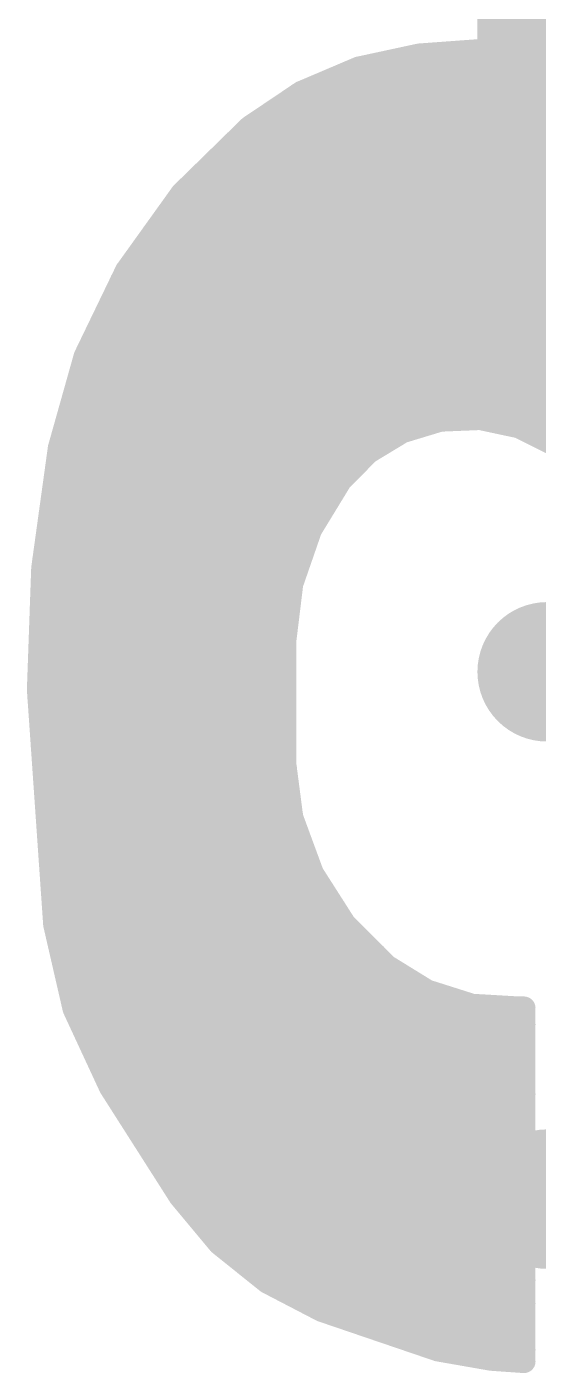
# Model space of a CAD drawing. Extents: x -32 to 75, y -18 to 32.
# Drawn here: x 14.112 to 14.671, y 5.715 to 7.186 of the extents above; entities that cross this region are included whole.
import ezdxf

# ---------------------------------------------------------------- set-up
doc = ezdxf.new("R2010")
doc.units = 0
doc.layers.add('21', color=53, linetype='CONTINUOUS')
doc.layers.add('22', color=53, linetype='CONTINUOUS')

msp = doc.modelspace()

# ---------------------------------------------------------------- linework, layer by layer
at = {"layer": '21', "const_width": 0.1524}
for points in [[(14.6812, 6.9846), (14.6812, 7.2727)], [(14.8253, 6.8406), (14.6812, 6.9846)], [(14.6812, 6.4813), (15.5455, 6.4813)], [(15.5455, 5.9051), (14.6812, 5.9051)]]:
    msp.add_lwpolyline(points, dxfattribs=at)
at = {"layer": '21', "const_width": 0.0762}
for points in [[(14.7081, 7.0116, 1), (14.6543, 6.9577)], [(14.6431, 6.9846, 1), (14.7193, 6.9846)], [(14.6812, 6.5194, 1), (14.6812, 6.4432)], [(14.6812, 5.9432, 1), (14.6812, 5.867)]]:
    msp.add_lwpolyline(points, format="xyb", dxfattribs=at)
at = {"layer": '22', "const_width": 0.0254}
for points in [[(14.4751, 7.1409), (14.5415, 7.1552)], [(14.5415, 7.1552), (14.6456, 7.1628)], [(14.6456, 7.1628), (14.7511, 7.1534)], [(14.4125, 7.1143), (14.4751, 7.1409)], [(14.4668, 7.1374), (14.7985, 7.1374)], [(14.3561, 7.0764), (14.4125, 7.1143)], [(14.409, 7.112), (14.8638, 7.112)], [(14.3713, 7.0866), (14.9009, 7.0866)], [(14.2818, 7.0038), (14.3561, 7.0764)], [(14.3405, 7.0612), (14.9276, 7.0612)], [(14.3145, 7.0358), (14.9463, 7.0358)], [(14.2885, 7.0104), (14.965, 7.0104)], [(14.2212, 6.9194), (14.2818, 7.0038)], [(14.2683, 6.985), (14.9823, 6.985)], [(14.3713, 6.8529), (14.7041, 6.9647)], [(14.25, 6.9596), (14.9959, 6.9596)], [(14.7117, 6.9545), (14.3866, 6.8453)], [(14.2318, 6.9342), (14.6513, 6.9342)], [(14.6133, 6.9342), (14.747, 6.9342)], [(14.176, 6.8259), (14.2212, 6.9194)], [(14.216, 6.9088), (14.5756, 6.9088)], [(14.5377, 6.9088), (14.7618, 6.9088)], [(14.2038, 6.8834), (14.5, 6.8834)], [(14.4621, 6.8834), (14.7765, 6.8834)], [(14.1915, 6.858), (14.4244, 6.858)], [(14.3865, 6.858), (14.7913, 6.858)], [(14.2799, 6.4414), (14.3713, 6.8529)], [(14.3866, 6.8453), (14.2977, 6.4516)], [(14.1793, 6.8326), (14.3837, 6.8326)], [(14.3668, 6.8326), (14.8061, 6.8326)], [(14.1478, 6.7259), (14.176, 6.8259)], [(14.1708, 6.8072), (14.378, 6.8072)], [(14.3611, 6.8072), (14.8208, 6.8072)], [(14.1636, 6.7818), (14.3723, 6.7818)], [(14.3555, 6.7818), (14.8356, 6.7818)], [(14.1564, 6.7564), (14.3665, 6.7564)], [(14.3499, 6.7564), (14.5644, 6.7564)], [(14.5644, 6.7564), (14.5228, 6.7438)], [(14.608, 6.7582), (14.5644, 6.7564)], [(14.6506, 6.7491), (14.608, 6.7582)], [(14.6166, 6.7564), (14.8504, 6.7564)], [(14.5228, 6.7438), (14.4856, 6.7213)], [(14.6896, 6.7296), (14.6506, 6.7491)], [(14.1296, 6.5944), (14.1478, 6.7259)], [(14.1492, 6.731), (14.3608, 6.731)], [(14.3442, 6.731), (14.5016, 6.731)], [(14.4856, 6.7213), (14.4551, 6.6904)], [(14.145, 6.7056), (14.3551, 6.7056)], [(14.3386, 6.7056), (14.4701, 6.7056)], [(14.4551, 6.6904), (14.4224, 6.6368)], [(14.1415, 6.6802), (14.3493, 6.6802)], [(14.3329, 6.6802), (14.4489, 6.6802)], [(14.1379, 6.6548), (14.3436, 6.6548)], [(14.3273, 6.6548), (14.4334, 6.6548)], [(14.4224, 6.6368), (14.4018, 6.5774)], [(14.1344, 6.6294), (14.3379, 6.6294)], [(14.3217, 6.6294), (14.4199, 6.6294)], [(14.1249, 6.4618), (14.1296, 6.5944)], [(14.1309, 6.604), (14.3321, 6.604)], [(14.316, 6.604), (14.411, 6.604)], [(14.129, 6.5786), (14.3264, 6.5786)], [(14.3104, 6.5786), (14.4022, 6.5786)], [(14.4018, 6.5774), (14.3942, 6.5151)], [(14.1281, 6.5532), (14.3206, 6.5532)], [(14.3047, 6.5532), (14.3989, 6.5532)], [(14.1272, 6.5278), (14.3149, 6.5278)], [(14.2991, 6.5278), (14.3958, 6.5278)], [(14.3942, 6.5151), (14.3942, 6.3805)], [(14.1263, 6.5024), (14.3092, 6.5024)], [(14.2934, 6.5024), (14.3942, 6.5024)], [(14.1254, 6.477), (14.3034, 6.477)], [(14.2878, 6.477), (14.3942, 6.477)], [(14.1427, 6.2052), (14.1249, 6.4618)], [(14.1256, 6.4516), (14.2977, 6.4516)], [(14.2822, 6.4516), (14.3942, 6.4516)], [(14.2977, 6.4516), (14.6558, 5.7277)], [(14.6558, 5.7277), (14.2799, 6.4414)], [(14.1274, 6.4262), (14.3103, 6.4262)], [(14.2879, 6.4262), (14.3942, 6.4262)], [(14.1291, 6.4008), (14.3228, 6.4008)], [(14.3013, 6.4008), (14.3942, 6.4008)], [(14.1309, 6.3754), (14.3354, 6.3754)], [(14.3147, 6.3754), (14.3949, 6.3754)], [(14.3942, 6.3805), (14.4018, 6.3221)], [(14.1327, 6.35), (14.348, 6.35)], [(14.328, 6.35), (14.3982, 6.35)], [(14.1344, 6.3246), (14.3605, 6.3246)], [(14.3414, 6.3246), (14.4015, 6.3246)], [(14.4018, 6.3221), (14.4244, 6.2608)], [(14.1362, 6.2992), (14.3731, 6.2992)], [(14.3548, 6.2992), (14.4102, 6.2992)], [(14.1379, 6.2738), (14.3857, 6.2738)], [(14.3682, 6.2738), (14.4196, 6.2738)], [(14.4244, 6.2608), (14.4596, 6.2057)], [(14.1397, 6.2484), (14.3982, 6.2484)], [(14.3816, 6.2484), (14.4323, 6.2484)], [(14.1415, 6.223), (14.4108, 6.223)], [(14.3949, 6.223), (14.4486, 6.223)], [(14.1639, 6.1131), (14.1427, 6.2052)], [(14.1445, 6.1976), (14.4233, 6.1976)], [(14.4083, 6.1976), (14.4677, 6.1976)], [(14.4596, 6.2057), (14.5059, 6.1595)], [(14.1503, 6.1722), (14.4359, 6.1722)], [(14.4217, 6.1722), (14.4932, 6.1722)], [(14.5059, 6.1595), (14.5499, 6.1324)], [(14.1562, 6.1468), (14.4485, 6.1468)], [(14.4351, 6.1468), (14.5265, 6.1468)], [(14.162, 6.1214), (14.461, 6.1214)], [(14.4484, 6.1214), (14.5846, 6.1214)], [(14.5499, 6.1324), (14.5991, 6.1168)], [(14.2037, 6.0274), (14.1639, 6.1131)], [(14.5991, 6.1168), (14.6507, 6.1138)], [(14.6507, 6.1138), (14.6558, 6.1138)], [(14.6558, 6.1138), (14.6558, 5.7277)], [(14.1719, 6.096), (14.4736, 6.096)], [(14.4618, 6.096), (14.6558, 6.096)], [(14.1837, 6.0706), (14.4862, 6.0706)], [(14.4752, 6.0706), (14.6558, 6.0706)], [(14.1954, 6.0452), (14.4987, 6.0452)], [(14.4886, 6.0452), (14.6558, 6.0452)], [(14.2799, 5.908), (14.2037, 6.0274)], [(14.2086, 6.0198), (14.5113, 6.0198)], [(14.502, 6.0198), (14.6558, 6.0198)], [(14.2248, 5.9944), (14.5239, 5.9944)], [(14.5153, 5.9944), (14.6558, 5.9944)], [(14.241, 5.969), (14.5364, 5.969)], [(14.5287, 5.969), (14.6558, 5.969)], [(14.2572, 5.9436), (14.549, 5.9436)], [(14.5421, 5.9436), (14.6558, 5.9436)], [(14.2734, 5.9182), (14.5616, 5.9182)], [(14.5555, 5.9182), (14.6558, 5.9182)], [(14.3229, 5.8565), (14.2799, 5.908)], [(14.2926, 5.8928), (14.5741, 5.8928)], [(14.5688, 5.8928), (14.6558, 5.8928)], [(14.3139, 5.8674), (14.5867, 5.8674)], [(14.5822, 5.8674), (14.6558, 5.8674)], [(14.3753, 5.8145), (14.3229, 5.8565)], [(14.3411, 5.842), (14.5993, 5.842)], [(14.5956, 5.842), (14.6558, 5.842)], [(14.3727, 5.8166), (14.6118, 5.8166)], [(14.4348, 5.7836), (14.3753, 5.8145)], [(14.609, 5.8166), (14.6558, 5.8166)], [(14.4202, 5.7912), (14.6244, 5.7912)], [(14.5618, 5.7404), (14.4348, 5.7836)], [(14.6224, 5.7912), (14.6558, 5.7912)], [(14.4871, 5.7658), (14.637, 5.7658)], [(14.6357, 5.7658), (14.6558, 5.7658)], [(14.6202, 5.7302), (14.5618, 5.7404)], [(14.5618, 5.7404), (14.6495, 5.7404)], [(14.6491, 5.7404), (14.6558, 5.7404)], [(14.6558, 5.7277), (14.6202, 5.7302)]]:
    msp.add_lwpolyline(points, dxfattribs=at)
at = {"layer": '22', "const_width": 0.0127}
for points in [[(14.541, 7.1615, 1), (14.542, 7.1489)], [(14.5428, 7.149, 1), (14.5402, 7.1614)], [(14.6462, 7.1691, 1), (14.645, 7.1565)], [(14.6461, 7.1565, 1), (14.6451, 7.1691)], [(14.4668, 7.1438, 1), (14.4668, 7.1311)], [(14.4737, 7.1471, 1), (14.4764, 7.1347)], [(14.4775, 7.1351, 1), (14.4726, 7.1468)], [(14.409, 7.1184, 1), (14.409, 7.1056)], [(14.41, 7.1202, 1), (14.415, 7.1085)], [(14.416, 7.1091, 1), (14.409, 7.1196)], [(14.3713, 7.093, 1), (14.3713, 7.0803)], [(14.3526, 7.0817, 1), (14.3596, 7.0711)], [(14.3605, 7.0719, 1), (14.3517, 7.0809)], [(14.3405, 7.0676, 1), (14.3405, 7.0549)], [(14.3145, 7.0422, 1), (14.3145, 7.0294)], [(14.2885, 7.0168, 1), (14.2885, 7.0041)], [(14.2774, 7.0083, 1), (14.2862, 6.9993)], [(14.287, 7.0001, 1), (14.2766, 7.0075)], [(14.2683, 6.9914, 1), (14.2683, 6.9787)], [(14.25, 6.966, 1), (14.25, 6.9532)], [(14.2318, 6.9406, 1), (14.2318, 6.9279)], [(14.6133, 6.9406, 1), (14.6133, 6.9279)], [(14.6513, 6.9279, 1), (14.6513, 6.9406)], [(14.216, 6.9231, 1), (14.2263, 6.9157)], [(14.2269, 6.9167, 1), (14.2154, 6.9222)], [(14.216, 6.9152, 1), (14.216, 6.9024)], [(14.5377, 6.9152, 1), (14.5377, 6.9024)], [(14.5756, 6.9024, 1), (14.5756, 6.9152)], [(14.2038, 6.8898, 1), (14.2038, 6.877)], [(14.4621, 6.8898, 1), (14.4621, 6.877)], [(14.5, 6.877, 1), (14.5, 6.8898)], [(14.1915, 6.8644, 1), (14.1915, 6.8517)], [(14.3865, 6.8644, 1), (14.3865, 6.8517)], [(14.4244, 6.8517, 1), (14.4244, 6.8644)], [(14.3693, 6.8589, 1), (14.3733, 6.8469)], [(14.3775, 6.8515, 1), (14.3651, 6.8543)], [(14.3846, 6.8513, 1), (14.3886, 6.8393)], [(14.3928, 6.8439, 1), (14.3804, 6.8467)], [(14.1793, 6.839, 1), (14.1793, 6.8262)], [(14.3668, 6.839, 1), (14.3668, 6.8262)], [(14.3837, 6.8262, 1), (14.3837, 6.839)], [(14.1703, 6.8286, 1), (14.1818, 6.8231)], [(14.1822, 6.8241, 1), (14.1699, 6.8276)], [(14.1708, 6.8136, 1), (14.1708, 6.8008)], [(14.3611, 6.8136, 1), (14.3611, 6.8008)], [(14.378, 6.8008, 1), (14.378, 6.8136)], [(14.1636, 6.7882, 1), (14.1636, 6.7755)], [(14.3555, 6.7882, 1), (14.3555, 6.7755)], [(14.3723, 6.7755, 1), (14.3723, 6.7882)], [(14.1564, 6.7628, 1), (14.1564, 6.75)], [(14.3499, 6.7628, 1), (14.3499, 6.75)], [(14.3665, 6.75, 1), (14.3665, 6.7628)], [(14.5641, 6.7627, 1), (14.5647, 6.7501)], [(14.5662, 6.7503, 1), (14.5626, 6.7625)], [(14.5644, 6.75, 1), (14.5644, 6.7628)], [(14.6093, 6.7645, 1), (14.6067, 6.752)], [(14.6082, 6.7519, 1), (14.6077, 6.7646)], [(14.6166, 6.7628, 1), (14.6166, 6.75)], [(14.521, 6.7499, 1), (14.5247, 6.7377)], [(14.5261, 6.7384, 1), (14.5195, 6.7492)], [(14.6535, 6.7548, 1), (14.6478, 6.7434)], [(14.6493, 6.7429, 1), (14.652, 6.7553)], [(14.1541, 6.725, 1), (14.1415, 6.7268)], [(14.1492, 6.7374, 1), (14.1492, 6.7247)], [(14.3442, 6.7374, 1), (14.3442, 6.7247)], [(14.3608, 6.7247, 1), (14.3608, 6.7374)], [(14.5016, 6.7247, 1), (14.5016, 6.7374)], [(14.1417, 6.7276, 1), (14.1539, 6.7242)], [(14.4823, 6.7268, 1), (14.4889, 6.7159)], [(14.4901, 6.7169, 1), (14.4811, 6.7258)], [(14.145, 6.712, 1), (14.145, 6.6993)], [(14.3386, 6.712, 1), (14.3386, 6.6993)], [(14.3551, 6.6993, 1), (14.3551, 6.712)], [(14.4701, 6.6993, 1), (14.4701, 6.712)], [(14.4506, 6.6949, 1), (14.4596, 6.6859)], [(14.4605, 6.6871, 1), (14.4497, 6.6937)], [(14.1415, 6.6866, 1), (14.1415, 6.6738)], [(14.3329, 6.6866, 1), (14.3329, 6.6738)], [(14.3493, 6.6738, 1), (14.3493, 6.6866)], [(14.4489, 6.6738, 1), (14.4489, 6.6866)], [(14.1379, 6.6612, 1), (14.1379, 6.6485)], [(14.3273, 6.6612, 1), (14.3273, 6.6485)], [(14.3436, 6.6485, 1), (14.3436, 6.6612)], [(14.4334, 6.6485, 1), (14.4334, 6.6612)], [(14.4284, 6.6347, 1), (14.4164, 6.6388)], [(14.1344, 6.6358, 1), (14.1344, 6.6231)], [(14.3217, 6.6358, 1), (14.3217, 6.6231)], [(14.3379, 6.6231, 1), (14.3379, 6.6358)], [(14.417, 6.6401, 1), (14.4279, 6.6335)], [(14.4199, 6.6231, 1), (14.4199, 6.6358)], [(14.1359, 6.5942, 1), (14.1232, 6.5947)], [(14.1309, 6.6104, 1), (14.1309, 6.5976)], [(14.316, 6.6104, 1), (14.316, 6.5976)], [(14.3321, 6.5976, 1), (14.3321, 6.6104)], [(14.411, 6.5976, 1), (14.411, 6.6104)], [(14.129, 6.585, 1), (14.129, 6.5723)], [(14.1233, 6.5953, 1), (14.1359, 6.5936)], [(14.3104, 6.585, 1), (14.3104, 6.5723)], [(14.3264, 6.5723, 1), (14.3264, 6.585)], [(14.4081, 6.5767, 1), (14.3955, 6.5782)], [(14.4022, 6.5723, 1), (14.4022, 6.585)], [(14.3958, 6.5795, 1), (14.4078, 6.5754)], [(14.1281, 6.5596, 1), (14.1281, 6.5469)], [(14.3047, 6.5596, 1), (14.3047, 6.5469)], [(14.3206, 6.5469, 1), (14.3206, 6.5596)], [(14.3989, 6.5469, 1), (14.3989, 6.5596)], [(14.1272, 6.5342, 1), (14.1272, 6.5214)], [(14.2991, 6.5342, 1), (14.2991, 6.5214)], [(14.3149, 6.5214, 1), (14.3149, 6.5342)], [(14.3958, 6.5214, 1), (14.3958, 6.5342)], [(14.4006, 6.5151, 1), (14.3879, 6.5151)], [(14.3879, 6.5159, 1), (14.4005, 6.5143)], [(14.1263, 6.5088, 1), (14.1263, 6.4961)], [(14.2934, 6.5088, 1), (14.2934, 6.4961)], [(14.3092, 6.4961, 1), (14.3092, 6.5088)], [(14.3942, 6.4961, 1), (14.3942, 6.5088)], [(14.1254, 6.4834, 1), (14.1254, 6.4707)], [(14.2878, 6.4834, 1), (14.2878, 6.4707)], [(14.3034, 6.4707, 1), (14.3034, 6.4834)], [(14.3942, 6.4707, 1), (14.3942, 6.4834)], [(14.1312, 6.4622, 1), (14.1186, 6.4614)], [(14.1186, 6.462, 1), (14.1312, 6.4616)], [(14.1256, 6.458, 1), (14.1256, 6.4452)], [(14.2822, 6.458, 1), (14.2822, 6.4452)], [(14.3034, 6.4544, 1), (14.292, 6.4488)], [(14.2915, 6.453, 1), (14.3039, 6.4502)], [(14.2977, 6.4452, 1), (14.2977, 6.458)], [(14.3942, 6.4452, 1), (14.3942, 6.458)], [(14.2855, 6.4444, 1), (14.2743, 6.4384)], [(14.2737, 6.4428, 1), (14.2861, 6.44)], [(14.1274, 6.4326, 1), (14.1274, 6.4199)], [(14.2879, 6.4326, 1), (14.2879, 6.4199)], [(14.3103, 6.4199, 1), (14.3103, 6.4326)], [(14.3942, 6.4199, 1), (14.3942, 6.4326)], [(14.1291, 6.4072, 1), (14.1291, 6.3944)], [(14.3013, 6.4072, 1), (14.3013, 6.3944)], [(14.3228, 6.3944, 1), (14.3228, 6.4072)], [(14.3942, 6.3944, 1), (14.3942, 6.4072)], [(14.1309, 6.3818, 1), (14.1309, 6.369)], [(14.3147, 6.3818, 1), (14.3147, 6.369)], [(14.3354, 6.369, 1), (14.3354, 6.3818)], [(14.4005, 6.3813, 1), (14.3879, 6.3797)], [(14.3879, 6.3805, 1), (14.4006, 6.3805)], [(14.3949, 6.369, 1), (14.3949, 6.3818)], [(14.1327, 6.3564, 1), (14.1327, 6.3437)], [(14.328, 6.3564, 1), (14.328, 6.3437)], [(14.348, 6.3437, 1), (14.348, 6.3564)], [(14.3982, 6.3437, 1), (14.3982, 6.3564)], [(14.1344, 6.331, 1), (14.1344, 6.3182)], [(14.3414, 6.331, 1), (14.3414, 6.3182)], [(14.3605, 6.3182, 1), (14.3605, 6.331)], [(14.4078, 6.3243, 1), (14.3958, 6.3199)], [(14.3955, 6.3213, 1), (14.4081, 6.3229)], [(14.4015, 6.3182, 1), (14.4015, 6.331)], [(14.1362, 6.3056, 1), (14.1362, 6.2928)], [(14.3548, 6.3056, 1), (14.3548, 6.2928)], [(14.3731, 6.2928, 1), (14.3731, 6.3056)], [(14.4102, 6.2928, 1), (14.4102, 6.3056)], [(14.1379, 6.2802, 1), (14.1379, 6.2675)], [(14.3682, 6.2802, 1), (14.3682, 6.2675)], [(14.3857, 6.2675, 1), (14.3857, 6.2802)], [(14.4196, 6.2675, 1), (14.4196, 6.2802)], [(14.4297, 6.2642, 1), (14.419, 6.2573)], [(14.4184, 6.2586, 1), (14.4303, 6.2629)], [(14.1397, 6.2548, 1), (14.1397, 6.242)], [(14.3816, 6.2548, 1), (14.3816, 6.242)], [(14.3982, 6.242, 1), (14.3982, 6.2548)], [(14.4323, 6.242, 1), (14.4323, 6.2548)], [(14.1415, 6.2294, 1), (14.1415, 6.2166)], [(14.3949, 6.2294, 1), (14.3949, 6.2166)], [(14.4108, 6.2166, 1), (14.4108, 6.2294)], [(14.4486, 6.2166, 1), (14.4486, 6.2294)], [(14.1489, 6.2066, 1), (14.1365, 6.2038)], [(14.1364, 6.2048, 1), (14.149, 6.2056)], [(14.1445, 6.204, 1), (14.1445, 6.1913)], [(14.4083, 6.204, 1), (14.4083, 6.1913)], [(14.4233, 6.1913, 1), (14.4233, 6.204)], [(14.4641, 6.2102, 1), (14.4552, 6.2012)], [(14.4543, 6.2023, 1), (14.465, 6.2091)], [(14.4677, 6.1913, 1), (14.4677, 6.204)], [(14.1503, 6.1786, 1), (14.1503, 6.1658)], [(14.4217, 6.1786, 1), (14.4217, 6.1658)], [(14.4359, 6.1658, 1), (14.4359, 6.1786)], [(14.4932, 6.1658, 1), (14.4932, 6.1786)], [(14.5092, 6.1649, 1), (14.5026, 6.1541)], [(14.5014, 6.155, 1), (14.5104, 6.164)], [(14.1562, 6.1532, 1), (14.1562, 6.1405)], [(14.4351, 6.1532, 1), (14.4351, 6.1405)], [(14.4485, 6.1405, 1), (14.4485, 6.1532)], [(14.5265, 6.1405, 1), (14.5265, 6.1532)], [(14.162, 6.1278, 1), (14.162, 6.1151)], [(14.4484, 6.1278, 1), (14.4484, 6.1151)], [(14.461, 6.1151, 1), (14.461, 6.1278)], [(14.5518, 6.1384, 1), (14.548, 6.1263)], [(14.5465, 6.127, 1), (14.5532, 6.1378)], [(14.5846, 6.1151, 1), (14.5846, 6.1278)], [(14.1697, 6.1158, 1), (14.1582, 6.1104)], [(14.1577, 6.1117, 1), (14.1701, 6.1145)], [(14.5995, 6.1232, 1), (14.5988, 6.1105)], [(14.5972, 6.1108, 1), (14.601, 6.1229)], [(14.6507, 6.1202, 1), (14.6507, 6.1075)], [(14.6622, 6.1138, 1), (14.6495, 6.1138)], [(14.6503, 6.1075, 1), (14.6511, 6.1201)], [(14.6558, 6.1075, 1), (14.6558, 6.1202)], [(14.1719, 6.1024, 1), (14.1719, 6.0896)], [(14.4618, 6.1024, 1), (14.4618, 6.0896)], [(14.4736, 6.0896, 1), (14.4736, 6.1024)], [(14.6558, 6.0896, 1), (14.6558, 6.1024)], [(14.1837, 6.077, 1), (14.1837, 6.0643)], [(14.4752, 6.077, 1), (14.4752, 6.0643)], [(14.4862, 6.0643, 1), (14.4862, 6.077)], [(14.6558, 6.0643, 1), (14.6558, 6.077)], [(14.1954, 6.0516, 1), (14.1954, 6.0389)], [(14.4886, 6.0516, 1), (14.4886, 6.0389)], [(14.4987, 6.0389, 1), (14.4987, 6.0516)], [(14.6558, 6.0389, 1), (14.6558, 6.0516)], [(14.2091, 6.0308, 1), (14.1983, 6.024)], [(14.1979, 6.0247, 1), (14.2095, 6.0301)], [(14.2086, 6.0262, 1), (14.2086, 6.0134)], [(14.502, 6.0262, 1), (14.502, 6.0134)], [(14.5113, 6.0134, 1), (14.5113, 6.0262)], [(14.6558, 6.0134, 1), (14.6558, 6.0262)], [(14.2248, 6.0008, 1), (14.2248, 5.9881)], [(14.5153, 6.0008, 1), (14.5153, 5.9881)], [(14.5239, 5.9881, 1), (14.5239, 6.0008)], [(14.6558, 5.9881, 1), (14.6558, 6.0008)], [(14.241, 5.9754, 1), (14.241, 5.9627)], [(14.5287, 5.9754, 1), (14.5287, 5.9627)], [(14.5364, 5.9627, 1), (14.5364, 5.9754)], [(14.6558, 5.9627, 1), (14.6558, 5.9754)], [(14.2572, 5.95, 1), (14.2572, 5.9372)], [(14.5421, 5.95, 1), (14.5421, 5.9372)], [(14.549, 5.9372, 1), (14.549, 5.95)], [(14.6558, 5.9372, 1), (14.6558, 5.95)], [(14.2734, 5.9246, 1), (14.2734, 5.9119)], [(14.5555, 5.9246, 1), (14.5555, 5.9119)], [(14.5616, 5.9119, 1), (14.5616, 5.9246)], [(14.6558, 5.9119, 1), (14.6558, 5.9246)], [(14.2848, 5.9121, 1), (14.275, 5.9039)], [(14.2745, 5.9046, 1), (14.2853, 5.9114)], [(14.2926, 5.8992, 1), (14.2926, 5.8864)], [(14.5688, 5.8992, 1), (14.5688, 5.8864)], [(14.5741, 5.8864, 1), (14.5741, 5.8992)], [(14.6558, 5.8864, 1), (14.6558, 5.8992)], [(14.3139, 5.8738, 1), (14.3139, 5.861)], [(14.5822, 5.8738, 1), (14.5822, 5.861)], [(14.5867, 5.861, 1), (14.5867, 5.8738)], [(14.6558, 5.861, 1), (14.6558, 5.8738)], [(14.3269, 5.8615, 1), (14.319, 5.8516)], [(14.3181, 5.8525, 1), (14.3278, 5.8606)], [(14.3411, 5.8484, 1), (14.3411, 5.8357)], [(14.5956, 5.8484, 1), (14.5956, 5.8357)], [(14.5993, 5.8357, 1), (14.5993, 5.8484)], [(14.6558, 5.8357, 1), (14.6558, 5.8484)], [(14.3727, 5.823, 1), (14.3727, 5.8102)], [(14.3782, 5.8202, 1), (14.3723, 5.8089)], [(14.3713, 5.8096, 1), (14.3792, 5.8195)], [(14.609, 5.823, 1), (14.609, 5.8102)], [(14.6118, 5.8102, 1), (14.6118, 5.823)], [(14.6558, 5.8102, 1), (14.6558, 5.823)], [(14.4202, 5.7976, 1), (14.4202, 5.7848)], [(14.4368, 5.7896, 1), (14.4328, 5.7776)], [(14.6224, 5.7976, 1), (14.6224, 5.7848)], [(14.6244, 5.7848, 1), (14.6244, 5.7976)], [(14.6558, 5.7848, 1), (14.6558, 5.7976)], [(14.4319, 5.778, 1), (14.4377, 5.7892)], [(14.4871, 5.7722, 1), (14.4871, 5.7595)], [(14.6357, 5.7722, 1), (14.6357, 5.7595)], [(14.637, 5.7595, 1), (14.637, 5.7722)], [(14.6558, 5.7595, 1), (14.6558, 5.7722)], [(14.5618, 5.7468, 1), (14.5618, 5.734)], [(14.5629, 5.7467, 1), (14.5607, 5.7341)], [(14.5598, 5.7344, 1), (14.5638, 5.7464)], [(14.6491, 5.7468, 1), (14.6491, 5.734)], [(14.6495, 5.734, 1), (14.6495, 5.7468)], [(14.6558, 5.734, 1), (14.6558, 5.7468)], [(14.6206, 5.7365, 1), (14.6198, 5.7239)], [(14.6191, 5.7239, 1), (14.6213, 5.7365)], [(14.6502, 5.7247, 1), (14.6614, 5.7307)], [(14.6554, 5.7214, 1), (14.6562, 5.734)], [(14.6495, 5.7277, 1), (14.6622, 5.7277)], [(14.6501, 5.7249, 1), (14.6615, 5.7305)]]:
    msp.add_lwpolyline(points, format="xyb", dxfattribs=at)

doc.saveas('drawing.dxf')
